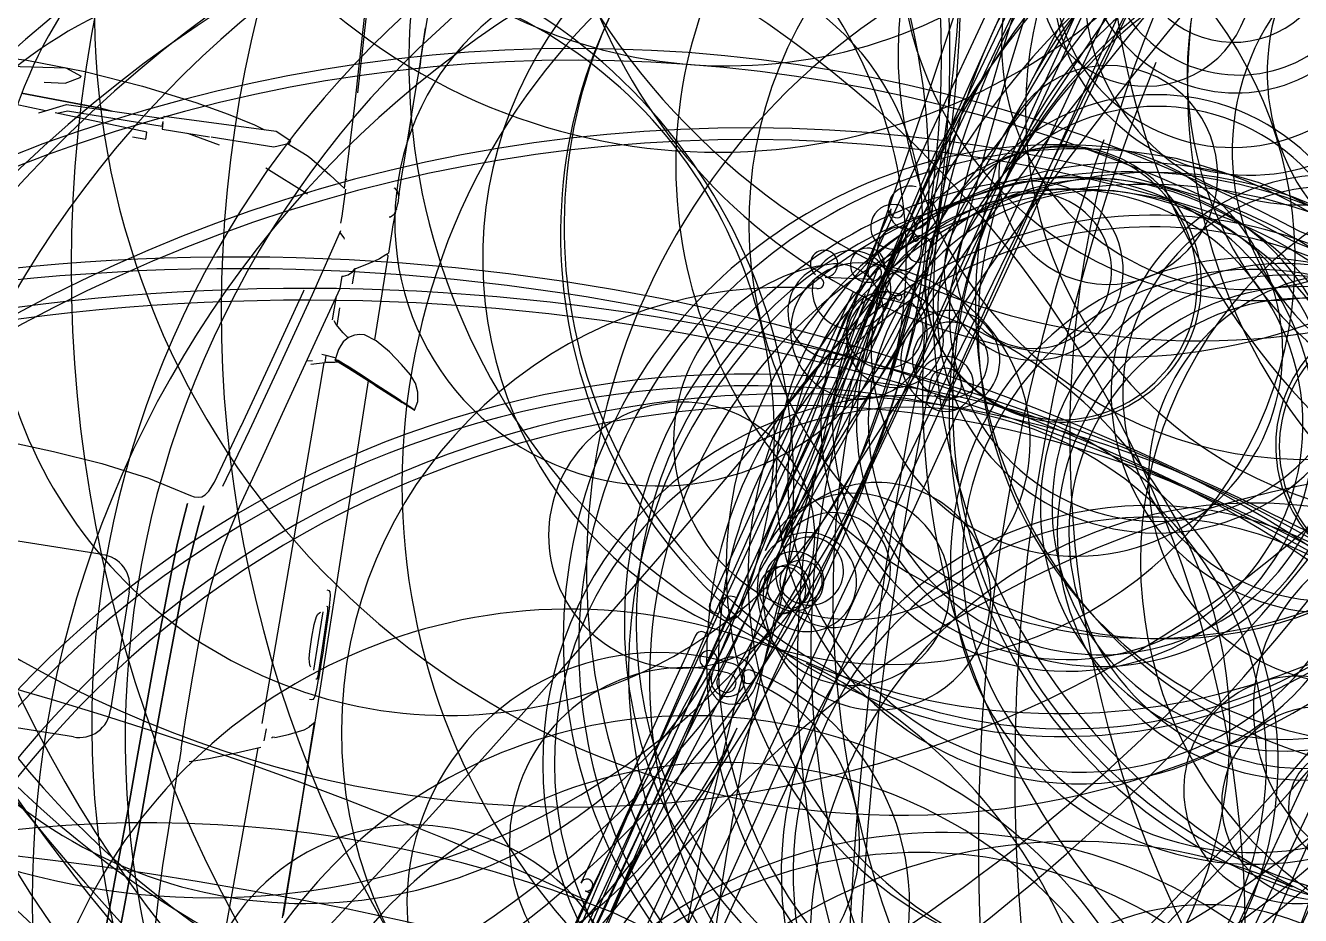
# Model space of a CAD drawing. Extents: x -640655 to -640254, y -1045449 to -1045159.
# Drawn here: x -640482.167 to -640479.336, y -1045400.746 to -1045398.769 of the extents above; entities that cross this region are included whole.
import ezdxf

# ---------------------------------------------------------------- set-up
doc = ezdxf.new("R2010")
doc.units = 0
doc.header["$MEASUREMENT"] = 0
doc.layers.get('0').update_dxf_attribs({"linetype": 'CONTINUOUS'})
doc.layers.add('T_stafaz', color=7, linetype='CONTINUOUS')

# ---------------------------------------------------------------- blocks, each defined once
blk = doc.blocks.new('berlingo')
for p, q in [((2238.8, 594), (2238.5, 555.1)), ((1587.2, 521.2), (3632.4, 515.8)), ((1587.2, -521.2), (3632.4, -515.8)), ((2238.8, -594), (2238.5, -555.1)), ((688.6, -673.8), (778.3, -678)), ((778.3, -678), (882.4, -682.7)), ((2918.3, -672.2), (2433.4, -673.8)), ((1412.1, -720.4), (1510.1, -703.6)), ((1510.1, -703.6), (1578.6, -691.3)), ((2020.1, -754.5), (1414.8, -755.1)), ((2756.6, -756.9), (2921.3, -757.4)), ((1432.9, -780.3), (1413.7, -777.6)), ((1413.9, -767), (2034.9, -766.6)), ((1435, -796.9), (1432.9, -780.3)), ((2049.3, -781.5), (1432.9, -780.3)), ((2325.2, -776.7), (2246.6, -775.6)), ((2346.5, -774.3), (2921.2, -773.2)), ((2921.2, -773.2), (3132.9, -773.5)), ((1402, -815.2), (1443.2, -914.9)), ((1440.3, -818.5), (2246.1, -818.1)), ((2221.3, -831.9), (2221.3, -818.1)), ((2246.1, -818.1), (2923.2, -815.6)), ((2271, -818), (2271, -829.5)), ((2903.3, -828.4), (2903.2, -815.6)), ((2923.2, -815.6), (3172.2, -817.2)), ((1243.8, -846), (1376.5, -844.4)), ((1447.5, -844.9), (1769, -846.4)), ((1769, -846.4), (2209.7, -844)), ((2285.8, -843.7), (2584.5, -843.8)), ((2584.5, -843.8), (2891.8, -844.2))]:
    blk.add_line(p, q)
for centre, radius, start, end in [((1748.4, 708.6), 395.9, 149.3959, 161.625), ((2395.5, 572.4), 986.4, 159.2903, 166.844), ((791.7, -640.6), 1445.3, 90.6429, 101.4903), ((1015.6, -5383.7), 6192.9, 89.33204, 92.22182), ((1175.7, -1363.5), 2163.3, 90.0113, 95.0156), ((1296.5, -1476.7), 2295, 88.1756, 95.2181), ((2970.8, 198992.9), 198201.2, 269.480957, 269.53674), ((1602.3, -63805.3), 64605.2, 89.43053, 90.147803), ((1345.2, 804), 901.8, 355.4925, 0.8932), ((2681.2, -115777.4), 116574.9, 89.722453, 90.214672), ((11979.8, 787.8), 9058.6, 179.82409, 180.222), ((3028.5, -8780.9), 9599.2, 86.94978, 89.14194), ((1139.6, -55759.4), 56594.8, 87.61417, 87.86707), ((3466.3, -310.2), 1117.3, 76.0971, 86.2551), ((832.2, -1012.1), 1789.2, 94.077, 99.9533), ((1270.4, -5513), 6310.9, 92.57767, 95.14013), ((1369.2, -1215.7), 1997.1, 90.0203, 92.0247), ((-224.7, 766.6), 1593.2, 359.3083, 0.9119), ((2037.8, 514), 252.6, 75.6054, 90.6542), ((2045.8, 567.7), 213.8, 76.6924, 89.0568), ((2918.2, -12889.5), 13664.7, 87.64612, 89.09985), ((3447.9, -239), 1026.4, 77.0085, 87.3434), ((543.4, -155.9), 903.6, 98.3186, 113.0553), ((2044.9, 3907.4), 3272.2, 255.3964, 261.1778), ((2025.9, 627.1), 127.6, 66.7255, 92.6198), ((2861.5, 669.3), 557.9, 171.9965, 176.7871), ((2490, -14813.5), 15572.6, 89.01925, 90.50057), ((3287.1, 22289.7), 21535.4, 269.02659, 269.9787), ((3053, -8945), 9702, 87.01331, 88.66445), ((3398.4, -1684.4), 2449.4, 85.3782, 88.1028), ((1235.9, 433.5), 302.8, 106.1927, 128.4873), ((3444.7, 616.7), 1206.1, 174.4579, 181.0787), ((417.2, 223.4), 481.4, 95.5652, 114.6912), ((917, -366.3), 1049.6, 87.1901, 91.8937), ((1208.3, 212.1), 486.7, 72.7684, 88.3164), ((1235, 428.2), 306.4, 127.7378, 148.4462), ((1208.3, 212.1), 460.7, 72.7684, 88.3164), ((-266.3, -7162.8), 7979.2, 76.86454, 78.33351), ((-266.3, -7162.8), 8005.2, 76.86454, 78.33351), ((1864.4, 3004.9), 2332.3, 266.6722, 269.2103), ((1897.1, 3089.4), 2441.6, 266.9933, 270.6348), ((2006.2, 4102.8), 3434.4, 267.0957, 271.3537), ((2405.5, 1913), 1239.6, 266.8176, 271.2876), ((1514.1, 288.8), 548.1, 141.1032, 153.3248), ((2166.9, 183025.1), 182377.4, 269.92373, 270.021762), ((4178.6, -1110153.5), 1110803, 90.0650267, 90.1001923), ((-654.9, 198), 4505.8, 359.9999, 5.5819), ((582.7, 281.8), 543, 142.7476, 159.531), ((1514.1, 288.8), 522.1, 141.1032, 153.3248), ((1572.4, -190843.7), 191438.9, 89.597427, 89.990976), ((855.4, 318.5), 3039.4, 0.7676, 5.5779), ((1356.5, 339), 456.8, 146.8764, 162.9426), ((2957.4, -72957.7), 73548.2, 89.568676, 90.03106), ((2343.4, 291.5), 816.3, 161.4979, 169.9282), ((2343.4, 291.5), 790.3, 161.4979, 169.9282), ((1684, -78771.6), 79328.6, 89.599454, 90.061356), ((3524.3, 302129.5), 301577.1, 269.755734, 270.021236), ((1616.4, 213.4), 673.7, 151.5053, 161.9941), ((1616.4, 213.4), 647.7, 151.5053, 161.9941), ((-48699.4, 212.4), 52432, 359.76785, 0.33917), ((157006.3, 1352.4), 153260.4, 180.309512, 180.505595), ((-1428.5, 273.1), 5226.7, 0.9794, 2.7817), ((510.8, -1964.2), 2461.3, 87.6436, 94.1671), ((536.8, -4065.6), 4561.2, 85.3517, 89.0554), ((-22074.6, 330.7), 25707, 359.93292, 0.37957), ((-18060.8, -172.9), 21888.3, 0.45265, 1.74326), ((194.2, -775.3), 1252.7, 95.5071, 97.6529), ((1957.7, 105.4), 1101.1, 160.5006, 168.8984), ((922.2, 394.6), 2747.5, 358.3895, 1.532), ((2885.2, 118.7), 2881.8, 173.4242, 178.8356), ((360.3, -351.3), 798.8, 89.7328, 104.3919), ((532.8, -3693.7), 4144.6, 87.6658, 92.3342), ((3728, 52.4), 2221.4, 170.1045, 176.4565), ((3728, 52.4), 2195.4, 170.1045, 176.4565), ((3078.6, 160.1), 3010.4, 175.2562, 179.3068), ((1631.2, 225.5), 1486.4, 172.4236, 177.4749), ((1480.1, 224.7), 541.5, 158.6675, 170.7838), ((1480.1, 224.7), 515.5, 158.6675, 170.7838), ((1017, 280), 923.8, 173.0767, 178.3371), ((2453.2, 198), 2347.9, 175.244, 180.9331), ((-2596.9, 86), 6400.3, 359.23037, 2.47556), ((-33661.8, -575.2), 37567.9, 0.87733, 1.42535), ((1955.2, 60.8), 1108.1, 166.6109, 176.4596), ((-22176, -277.3), 25995.4, 0.61122, 1.30348), ((7023.8, 54.8), 6934.8, 177.91704, 179.79024), ((4344.2, 6.1), 4207.7, 176.1173, 180.0831), ((1911.9, 100.5), 989, 167.6851, 172.8909), ((1911.9, 100.5), 963, 167.6851, 172.8909), ((4300.9, -211), 3398.2, 172.6656, 176.4408), ((4300.9, -211), 3372.2, 172.6656, 176.4408), ((2132.8, 40.9), 2133.1, 176.3335, 181.0981), ((4681.2, 41), 4615.5, 178.0692, 180.509), ((6375.1, -83.6), 4871.9, 176.7856, 179.0114), ((6375.1, -83.6), 4845.9, 176.7856, 179.0114), ((1743.7, 26.7), 900.4, 173.4565, 181.6971), ((1114.8, 474.8), 1116.5, 202.571, 204.9586), ((1133.5, 474.8), 1116.5, 202.571, 204.9586), ((2132.8, -40.9), 2133.1, 178.9019, 183.6665), ((4681.2, -41), 4615.5, 179.491, 181.9308), ((1743.7, -26.7), 900.4, 178.3029, 186.5435), ((4300.9, 211), 3372.2, 183.5592, 187.3344), ((6375.1, 83.6), 4845.9, 180.9886, 183.2144), ((157006.3, -1352.4), 153260.4, 179.494405, 179.690488), ((-2596.9, -86), 6400.3, 357.52444, 0.76963), ((-18060.8, 172.9), 21888.3, 358.25674, 359.54735), ((1114.8, -474.8), 1116.5, 155.0414, 157.429), ((-1031, 421.8), 1222.4, 336.3951, 339.0714), ((1133.5, -474.8), 1116.5, 155.0414, 157.429), ((-1012.4, 421.8), 1222.4, 336.3951, 339.0714), ((4344.2, -6.1), 4207.7, 179.9169, 183.8827), ((4300.9, 211), 3398.2, 183.5592, 187.3344), ((6375.1, 83.6), 4871.9, 180.9886, 183.2144), ((-48699.4, -212.4), 52432, 359.66083, 0.23215), ((-22176, 277.3), 25995.4, 358.69652, 359.38878), ((-33661.8, 575.2), 37567.9, 358.57465, 359.12267), ((7023.8, -54.8), 6934.8, 180.20976, 182.08296), ((1955.2, -60.8), 1108.1, 183.5404, 193.3891), ((2453.2, -198), 2347.9, 179.0669, 184.756), ((2885.2, -118.7), 2881.8, 181.1644, 186.5758), ((3078.6, -160.1), 3010.4, 180.6932, 184.7438), ((3728, -52.4), 2221.4, 183.5435, 189.8955), ((3728, -52.4), 2195.4, 183.5435, 189.8955), ((-654.9, -198), 4505.8, 354.4181, 0.0001), ((1911.9, -100.5), 989, 187.1091, 192.3149), ((1911.9, -100.5), 963, 187.1091, 192.3149), ((1017, -280), 923.8, 181.6629, 186.9233), ((1631.2, -225.5), 1486.4, 182.5251, 187.5764), ((1480.1, -224.7), 541.5, 189.2162, 201.3325), ((1480.1, -224.7), 515.5, 189.2162, 201.3325), ((-22074.6, -330.7), 25707, 359.62043, 0.06708), ((1957.7, -105.4), 1101.1, 191.1016, 199.4994), ((922.2, -394.6), 2747.5, 358.468, 1.6105), ((-1428.5, -273.1), 5226.7, 357.2183, 359.0206), ((855.4, -318.5), 3039.4, 354.4221, 359.2324), ((378, -394.4), 299.9, 182.7893, 195.0613), ((385.1, -403), 224.2, 184.9629, 199.2416), ((360.3, 351.3), 798.8, 255.6081, 270.2672), ((1616.4, -213.4), 673.7, 198.0059, 208.4947), ((1616.4, -213.4), 647.7, 198.0059, 208.4947), ((445.1, -336.7), 437.4, 194.8472, 223.54), ((532.8, 3693.7), 4144.6, 267.6658, 272.3342), ((2343.4, -291.5), 816.3, 190.0718, 198.5021), ((2343.4, -291.5), 790.3, 190.0718, 198.5021), ((194.2, 775.3), 1252.7, 262.3471, 264.4929), ((439.8, -381), 399, 192.7734, 206.3036), ((582.7, -281.8), 543, 200.469, 217.2524), ((81.8, -1803.4), 1329.7, 86.0474, 87.8247), ((536.8, 4065.6), 4561.2, 270.9446, 274.6483), ((1356.5, -339), 456.8, 197.0574, 213.1236), ((510.8, 1964.2), 2461.3, 265.8329, 272.3564), ((1514.1, -288.8), 548.1, 206.6752, 218.8968), ((1514.1, -288.8), 522.1, 206.6752, 218.8968), ((381.4, -399.3), 338.6, 207.8964, 233.1073), ((1493, -585.8), 83.9, 355.1531, 23.3438), ((1493, -585.8), 109.9, 355.1531, 23.3438), ((1684, 78771.6), 79328.6, 269.938644, 270.400546), ((3524.3, -302129.5), 301577.1, 89.978764, 90.244266), ((1235, -428.2), 306.4, 211.5538, 232.2622), ((1545.9, -572.2), 35.1, 276.6328, 338.0101), ((1572.4, 190843.7), 191438.9, 270.009024, 270.402573), ((3444.7, -616.7), 1206.1, 178.9213, 185.5421), ((2957.4, 72957.7), 73548.2, 269.96894, 270.431324), ((1235.6, -500.4), 172.7, 221.8365, 266.2616), ((-266.3, 7162.8), 7979.2, 281.66649, 283.13546), ((1545.9, -572.2), 61.1, 276.6328, 338.0101), ((3368, -1036.2), 481.8, 42.5913, 65.0511), ((1235.6, -500.4), 198.7, 221.8365, 266.2616), ((-266.3, 7162.8), 8005.2, 281.66649, 283.13546), ((1897.1, -3089.4), 2441.6, 89.3652, 93.0067), ((2166.9, -183025.1), 182377.4, 89.978238, 90.07627), ((4178.6, 1110153.5), 1110803, 269.8998077, 269.9349733), ((5700.4, -609.9), 2782.7, 180.7996, 182.9402), ((543.4, 155.9), 903.6, 246.9447, 261.6814), ((417.2, -223.4), 481.4, 245.3088, 264.4348), ((973.4, -439), 243.1, 268.8331, 287.7298), ((1235.9, -433.5), 302.8, 231.5127, 253.8073), ((2044.9, -3907.4), 3272.2, 98.8222, 104.6036), ((1208.3, -212.1), 460.7, 271.6836, 287.2316), ((1208.3, -212.1), 486.7, 271.6836, 287.2316), ((1815.4, -2246.3), 1595.9, 91.6676, 99.8287), ((1753.1, -1692.2), 1016, 91.3621, 99.8903), ((1864.4, -3004.9), 2332.3, 90.7897, 93.3278), ((2006.2, -4102.8), 3434.4, 88.6463, 92.9043), ((2096, -964.6), 295.4, 82.4002, 91.6707), ((2078.6, -680.8), 47.3, 324.4703, 12.4846), ((2131, -705.2), 33.7, 6.8867, 83.1427), ((2100.7, -701.1), 48.4, 333.5885, 35.8999), ((2342.6, -727.5), 52.5, 96.478, 131.0277), ((2713.7, -673.2), 388.6, 180.7153, 190.167), ((2405.5, -1913), 1239.6, 88.7124, 93.1824), ((112.7, -1766), 1094.3, 70.5703, 76.3708), ((917, 366.3), 1049.6, 268.1063, 272.8099), ((2113.1, -710.5), 52.2, 313.8945, 10.358), ((2319.4, -698.1), 15.2, 137.8351, 189.2486), ((2861.5, -669.3), 557.9, 183.2129, 188.0035), ((-4782.6, -25347.6), 25328.3, 76.29121, 76.45033), ((1485.6, -1301.8), 586, 97.2062, 108.3026), ((1493.7, -745.6), 85.4, 162.8087, 184.8167), ((2049.9, -673.4), 75.6, 290.449, 332.5709), ((2084.4, -694.9), 65.9, 284.2323, 335.026), ((1345.2, -804), 901.8, 359.1068, 4.5075), ((545.9, -544.4), 235.1, 235.4678, 259.6914), ((832.2, 1012.1), 1789.2, 260.0467, 265.923), ((1271.3, -823.3), 97.2, 121.9759, 149.9582), ((1280.4, -767.6), 5.35, 133.0673, 244.7856), ((1316.5, -791.5), 48.5, 107.8765, 144.9799), ((-224.7, -766.6), 1593.2, 359.0881, 0.6917), ((1388.9, -763.7), 26.2, 71.7093, 141.3096), ((1502.3, -716.6), 107.5, 191.8973, 214.5222), ((1413.8, -748.2), 6.91, 221.3466, 278.223), ((2025.9, -627.1), 127.6, 267.3802, 293.2745), ((2037.8, -514), 252.6, 269.3458, 284.3946), ((2074.2, -667.9), 109.9, 280.9036, 313.0904), ((2345, -737.1), 37.3, 195.3913, 272.3342), ((2352.2, -737.2), 21.4, 192.3897, 274.8534), ((2490, 14813.5), 15572.6, 269.49943, 270.98075), ((11979.8, -787.8), 9058.6, 179.778, 180.17591), ((3287.1, -22289.7), 21535.4, 90.0213, 90.97341), ((2918.2, 12889.5), 13664.7, 270.90015, 272.35388), ((3053, 8945), 9702, 271.33555, 272.98669), ((3398.4, 1684.4), 2449.4, 271.8972, 274.6218), ((3447.9, 239), 1026.4, 272.6566, 282.9915), ((791.7, 640.6), 1445.3, 258.5097, 269.3571), ((1270.4, 5513), 6310.9, 264.85987, 267.42233), ((1175.7, 1363.5), 2163.3, 264.9844, 269.9887), ((1223.8, -807.4), 49.1, 138.2438, 189.0639), ((1297.9, -750.7), 29.4, 227.7338, 271.3616), ((1369.2, 1215.7), 1997.1, 267.9753, 269.9797), ((1519.8, -796.9), 151.5, 178.117, 193.9504), ((2045.8, -567.7), 213.8, 270.9432, 283.3076), ((2196.6, -798.5), 25.2, 122.9387, 177.4365), ((2243.2, -1815.8), 1040.2, 89.8153, 93.3266), ((2321.5, -795.5), 19.2, 355.6622, 79.0108), ((1139.6, 55759.4), 56594.8, 272.13293, 272.38583), ((3466.3, 310.2), 1117.3, 273.7449, 283.9029), ((1015.6, 5383.7), 6192.9, 267.77818, 270.66796), ((1296.5, 1476.7), 2295, 264.7819, 271.8244), ((2970.8, -198992.9), 198201.2, 90.46326, 90.519043), ((1277.6, -825), 49.6, 171.1388, 196.6398), ((1378.8, -840.6), 38, 66.2061, 105.9033), ((1387.3, -819.4), 15.3, 16.0077, 63.3139), ((2395.5, -572.4), 986.4, 193.156, 200.7097), ((1602.3, 63805.3), 64605.2, 269.852197, 270.56947), ((2681.2, 115777.4), 116574.9, 269.785328, 270.277547), ((3028.5, 8780.9), 9599.2, 270.85806, 273.05022), ((1242.6, -831.3), 14.8, 212.2057, 274.5984), ((1748.4, -708.6), 395.9, 198.375, 210.6041), ((2208.8, -831.5), 12.6, 274.2024, 358.2831), ((2285.6, -829.1), 14.6, 181.8118, 270.788), ((2890, -830.9), 13.5, 277.5174, 10.5972), ((1501.9, -861.9), 105.9, 207.1229, 223.9567), ((1443.4, -850), 87.2, 258.2661, 285.2037), ((1416.6, -929.6), 30.4, 345.6422, 28.9302), ((1460.8, -923.3), 12.2, 296.624, 9.8486)]:
    blk.add_arc(centre, radius, start, end)
blk = doc.blocks.new('A$C3F1540E4')
at = {"linetype": 'Continuous'}
for p, q in [((1.5681, 0.7958), (1.5479, 0.7724)), ((1.5839, 0.8088), (1.5681, 0.7958)), ((1.5843, 0.809), (1.5839, 0.8088)), ((1.6033, 0.8178), (1.5843, 0.809)), ((1.6238, 0.8209), (1.6033, 0.8178)), ((1.6442, 0.8165), (1.6238, 0.8209)), ((1.6441, 0.8167), (1.6303, 0.8195)), ((1.6308, 0.7904), (1.6345, 0.7976)), ((1.644, 0.8159), (1.6311, 0.7867)), ((1.6345, 0.7976), (1.6377, 0.8043)), ((1.6421, 0.813), (1.6377, 0.8043)), ((1.6377, 0.8043), (1.6403, 0.8098)), ((1.6377, 0.8043), (1.6377, 0.8043)), ((1.6403, 0.8098), (1.6421, 0.813)), ((1.6421, 0.813), (1.6433, 0.8147)), ((1.6433, 0.8147), (1.644, 0.8159)), ((1.644, 0.8159), (1.6442, 0.8165)), ((1.6442, 0.8165), (1.6441, 0.8167)), ((1.5479, 0.7724), (1.5246, 0.7413)), ((1.6203, 0.7667), (1.6013, 0.7236)), ((1.6025, 0.7209), (1.6311, 0.7867)), ((1.6123, 0.7489), (1.6223, 0.7716)), ((1.6275, 0.7828), (1.6203, 0.7667)), ((1.6223, 0.7716), (1.6243, 0.776)), ((1.6243, 0.776), (1.6266, 0.781)), ((1.6266, 0.781), (1.6289, 0.786)), ((1.6289, 0.786), (1.6308, 0.7904)), ((1.6308, 0.7904), (1.6308, 0.7904)), ((1.5246, 0.7413), (1.505, 0.7086)), ((1.5998, 0.7205), (1.6123, 0.7489)), ((0.8253, 0.7087), (0.7792, 0.7086)), ((0.8767, 0.7084), (0.8013, 0.7077)), ((0.8928, 0.7085), (0.8253, 0.7087)), ((0.8767, 0.7084), (0.8928, 0.7085)), ((0.9448, 0.7083), (0.8928, 0.7085)), ((0.9958, 0.708), (0.9448, 0.7083)), ((0.9987, 0.7078), (0.9486, 0.7081)), ((1.0425, 0.7078), (0.9958, 0.708)), ((0.9987, 0.7078), (1.0425, 0.7076)), ((1.0643, 0.7077), (1.0425, 0.7078)), ((1.0902, 0.7076), (1.0427, 0.7077)), ((1.1827, 0.7075), (1.196, 0.7085)), ((1.2094, 0.7076), (1.196, 0.7085)), ((1.505, 0.7086), (1.4959, 0.6805)), ((1.6025, 0.7209), (1.5757, 0.6572)), ((1.6013, 0.7236), (1.5824, 0.6809)), ((1.5874, 0.6924), (1.5998, 0.7205)), ((1.0425, 0.7076), (1.0424, 0.7076)), ((1.1345, 0.7075), (1.0902, 0.7076)), ((1.1738, 0.7075), (1.1345, 0.7075)), ((1.1631, 0.6942), (1.1639, 0.6967)), ((1.1639, 0.6967), (1.1709, 0.7036)), ((1.1709, 0.7036), (1.1806, 0.707)), ((1.1738, 0.7075), (1.1812, 0.7072)), ((1.1806, 0.707), (1.1827, 0.7075)), ((1.2094, 0.7076), (1.2115, 0.707)), ((1.2212, 0.7036), (1.2115, 0.707)), ((1.215, 0.7058), (1.2494, 0.7046)), ((1.2281, 0.6967), (1.2212, 0.7036)), ((1.2289, 0.6939), (1.2281, 0.6967)), ((1.2494, 0.7046), (1.2556, 0.7045)), ((1.2556, 0.7045), (1.3088, 0.705)), ((1.3124, 0.6993), (1.3088, 0.705)), ((1.3117, 0.7003), (1.3117, 0.702)), ((1.3117, 0.702), (1.3118, 0.702)), ((1.3118, 0.702), (1.3119, 0.7021)), ((1.3139, 0.7042), (1.3119, 0.7021)), ((1.3235, 0.6873), (1.3124, 0.6993)), ((1.3139, 0.7042), (1.3153, 0.7042)), ((1.3153, 0.7042), (1.5037, 0.7047)), ((1.324, 0.6867), (1.3235, 0.6873)), ((1.3249, 0.6854), (1.324, 0.6867)), ((1.3322, 0.6744), (1.3249, 0.6854)), ((1.4959, 0.6805), (1.4967, 0.6706)), ((1.5824, 0.6809), (1.5724, 0.6584)), ((1.5779, 0.6708), (1.5874, 0.6924)), ((1.5958, 0.705), (2.0662, 0.7059)), ((2.0662, 0.7059), (2.3628, 0.7063)), ((2.0687, 0.6868), (2.0695, 0.6919)), ((2.0718, 0.6945), (2.0695, 0.6919)), ((2.0789, 0.6964), (2.0718, 0.6945)), ((2.0888, 0.6974), (2.0789, 0.6964)), ((2.1032, 0.6982), (2.0888, 0.6974)), ((2.1032, 0.6982), (2.1193, 0.6985)), ((2.1056, 0.6947), (2.1052, 0.6927)), ((2.1056, 0.6947), (2.1068, 0.6953)), ((2.1079, 0.6956), (2.1068, 0.6953)), ((2.1112, 0.6961), (2.1079, 0.6956)), ((2.116, 0.6963), (2.1112, 0.6961)), ((2.1877, 0.6971), (2.116, 0.6963)), ((2.1183, 0.6853), (2.1879, 0.6851)), ((2.1193, 0.6985), (2.1491, 0.6991)), ((2.1216, 0.679), (2.1194, 0.6816)), ((2.1491, 0.6991), (2.1795, 0.6993)), ((2.1795, 0.6993), (2.2087, 0.6996)), ((2.2555, 0.6976), (2.1877, 0.6971)), ((2.1879, 0.6851), (2.249, 0.6854)), ((2.2087, 0.6996), (2.2245, 0.6996)), ((2.2245, 0.6996), (2.2399, 0.6996)), ((2.2399, 0.6996), (2.2684, 0.6994)), ((2.2605, 0.6974), (2.2555, 0.6976)), ((2.2645, 0.697), (2.2605, 0.6974)), ((2.2667, 0.6963), (2.2645, 0.697)), ((2.2651, 0.6969), (2.2659, 0.6968)), ((2.2659, 0.6968), (2.2679, 0.696)), ((2.2679, 0.696), (2.2667, 0.6963)), ((2.2679, 0.696), (2.2682, 0.6938)), ((2.2894, 0.699), (2.2684, 0.6994)), ((2.2989, 0.6985), (2.2894, 0.699)), ((2.3071, 0.6976), (2.2989, 0.6985)), ((2.3108, 0.6966), (2.3071, 0.6976)), ((2.3128, 0.6952), (2.3108, 0.6966)), ((2.314, 0.6918), (2.3128, 0.6952)), ((2.3145, 0.6867), (2.314, 0.6918)), ((2.3728, 0.6978), (2.3628, 0.7063)), ((2.3631, 0.7061), (2.5309, 0.7053)), ((2.3634, 0.7058), (2.3636, 0.706)), ((2.3636, 0.706), (2.3637, 0.706)), ((2.5324, 0.7052), (2.3637, 0.706)), ((2.3749, 0.696), (2.3728, 0.6978)), ((2.3822, 0.6872), (2.3749, 0.696)), ((2.3826, 0.6867), (2.3822, 0.6872)), ((2.3833, 0.6854), (2.3826, 0.6867)), ((2.389, 0.6735), (2.3833, 0.6854)), ((2.5309, 0.7053), (2.7984, 0.7039)), ((2.8033, 0.7036), (2.5324, 0.7052)), ((1.3423, 0.6576), (1.3322, 0.6744)), ((1.3532, 0.6385), (1.3423, 0.6576)), ((1.4967, 0.6706), (1.5004, 0.6586)), ((1.5004, 0.6586), (1.5076, 0.6465)), ((1.5757, 0.6572), (1.5635, 0.6282)), ((1.5724, 0.6584), (1.5668, 0.645)), ((1.5668, 0.645), (1.5697, 0.6522)), ((1.5697, 0.6522), (1.5729, 0.6595)), ((1.5697, 0.6522), (1.5724, 0.6584)), ((1.5724, 0.6584), (1.5729, 0.6595)), ((1.5729, 0.6595), (1.5734, 0.6606)), ((1.5734, 0.6606), (1.5739, 0.6619)), ((1.5739, 0.6619), (1.5745, 0.663)), ((1.5745, 0.663), (1.5754, 0.6652)), ((1.5754, 0.6652), (1.5764, 0.6673)), ((1.5764, 0.6673), (1.5772, 0.6692)), ((1.5772, 0.6692), (1.5779, 0.6708)), ((2.125, 0.6758), (2.1216, 0.679)), ((2.1308, 0.6732), (2.125, 0.6758)), ((2.1486, 0.6711), (2.1308, 0.6732)), ((2.1776, 0.67), (2.1486, 0.6711)), ((2.2087, 0.6705), (2.1776, 0.67)), ((2.2252, 0.6718), (2.2087, 0.6705)), ((2.2323, 0.6735), (2.2252, 0.6718)), ((2.2397, 0.6755), (2.2323, 0.6735)), ((2.244, 0.6788), (2.2397, 0.6755)), ((2.3988, 0.653), (2.389, 0.6735)), ((2.4104, 0.6241), (2.3988, 0.653)), ((1.3538, 0.6374), (1.3532, 0.6385)), ((1.3883, 0.6369), (1.3538, 0.6374)), ((1.3546, 0.6368), (1.3538, 0.6374)), ((1.3619, 0.6326), (1.3546, 0.6368)), ((1.3701, 0.6238), (1.3619, 0.6326)), ((1.3744, 0.6143), (1.3701, 0.6238)), ((1.4992, 0.6333), (1.4832, 0.6149)), ((1.5081, 0.6461), (1.4992, 0.6333)), ((1.5076, 0.6465), (1.5191, 0.6364)), ((1.5191, 0.6364), (1.5274, 0.6323)), ((1.5274, 0.6323), (1.5372, 0.6291)), ((1.5372, 0.6291), (1.5484, 0.6268)), ((1.5484, 0.6268), (1.561, 0.6251)), ((1.5559, 0.6205), (1.5566, 0.6257)), ((1.5615, 0.6317), (1.5605, 0.6272)), ((1.5605, 0.6272), (1.5608, 0.6294)), ((1.5606, 0.6256), (1.5605, 0.6272)), ((1.5605, 0.6272), (1.561, 0.6251)), ((1.561, 0.6251), (1.5606, 0.6256)), ((1.5608, 0.6294), (1.5615, 0.6317)), ((1.561, 0.6251), (1.5623, 0.626)), ((1.5616, 0.6254), (1.561, 0.6251)), ((1.5668, 0.645), (1.5615, 0.6317)), ((1.5615, 0.6317), (1.5639, 0.6378)), ((1.5623, 0.626), (1.5616, 0.6254)), ((1.5623, 0.626), (1.5635, 0.6282)), ((1.5629, 0.627), (1.5623, 0.626)), ((1.5635, 0.6282), (1.5629, 0.627)), ((1.5639, 0.6378), (1.5668, 0.645)), ((1.5663, 0.6249), (1.5648, 0.6312)), ((1.5683, 0.6124), (1.5663, 0.6249)), ((2.4104, 0.6241), (2.4104, 0.6177)), ((1.2902, 0.6021), (1.2796, 0.5913)), ((1.2928, 0.6033), (1.2902, 0.6021)), ((1.3751, 0.6105), (1.3744, 0.6143)), ((1.4031, 0.6116), (1.3749, 0.6116)), ((1.5399, 0.5724), (1.4031, 0.6116)), ((1.4743, 0.6054), (1.4217, 0.6063)), ((1.4854, 0.6174), (1.4453, 0.6174)), ((1.4832, 0.6149), (1.4762, 0.6091)), ((1.5536, 0.5936), (1.5542, 0.6034)), ((1.5542, 0.6034), (1.5559, 0.6205)), ((1.5703, 0.6038), (1.5543, 0.6041)), ((1.5691, 0.6051), (1.5683, 0.6124)), ((1.5692, 0.6038), (1.5691, 0.6051)), ((1.5788, 0.5729), (1.5703, 0.6038)), ((1.6027, 0.6016), (1.5708, 0.602)), ((2.254, 0.5934), (1.6027, 0.6016)), ((2.4217, 0.6019), (2.3946, 0.6024)), ((2.4122, 0.6183), (2.4104, 0.6183)), ((2.4129, 0.6183), (2.4122, 0.6183)), ((2.4578, 0.5447), (2.4363, 0.5966)), ((1.0024, 0.5799), (0.7935, 0.5702)), ((0.7955, 0.5732), (0.9674, 0.5814)), ((1.182, 0.5857), (1.0024, 0.5799)), ((1.1574, 0.5491), (1.182, 0.5857)), ((1.1623, 0.5881), (1.1604, 0.585)), ((1.1832, 0.5888), (1.2435, 0.5895)), ((1.2435, 0.5895), (1.259, 0.5896)), ((1.276, 0.5922), (1.4264, 0.5522)), ((1.6779, 0.5336), (1.5399, 0.5724)), ((1.5712, 0.5757), (1.5713, 0.5754)), ((1.5713, 0.5754), (1.5739, 0.5629)), ((2.3843, 0.5916), (2.254, 0.5934)), ((2.4725, 0.5902), (2.4387, 0.5908)), ((3.0266, 0.5792), (2.4725, 0.5902)), ((1.136, 0.5157), (1.1574, 0.5491)), ((1.4264, 0.5522), (1.5969, 0.5045)), ((2.4794, 0.4865), (2.4578, 0.5447)), ((1.126, 0.499), (1.136, 0.5157)), ((1.422, 0.5317), (1.4185, 0.5326)), ((1.5923, 0.4841), (1.422, 0.5317)), ((1.8056, 0.4979), (1.6779, 0.5336)), ((1.1029, 0.4455), (1.1227, 0.4926)), ((1.1227, 0.4926), (1.1241, 0.496)), ((1.1241, 0.496), (1.126, 0.499)), ((1.1638, 0.4065), (1.2062, 0.5066)), ((1.5923, 0.4841), (1.587, 0.4856)), ((1.739, 0.4417), (1.5923, 0.4841)), ((1.5969, 0.5045), (1.7465, 0.4613)), ((1.9166, 0.4667), (1.8056, 0.4979)), ((2.4925, 0.4446), (2.4794, 0.4865)), ((1.7465, 0.4613), (1.8783, 0.4224)), ((1.9671, 0.4539), (1.9166, 0.4667)), ((2.0084, 0.4447), (1.9671, 0.4539)), ((1.0802, 0.4162), (1.0962, 0.4516)), ((1.1013, 0.4494), (1.0962, 0.4516)), ((1.115, 0.4166), (1.1013, 0.4494)), ((1.7419, 0.4409), (1.739, 0.4417)), ((1.8729, 0.4022), (1.7419, 0.4409)), ((2.0548, 0.4371), (2.0084, 0.4447)), ((2.0984, 0.4317), (2.0548, 0.4371)), ((2.1386, 0.4283), (2.0984, 0.4317)), ((2.2287, 0.4242), (2.1386, 0.4283)), ((2.8051, 0.4249), (2.7299, 0.4232)), ((2.8779, 0.4286), (2.8051, 0.4249)), ((1.0859, 0.1651), (1.0802, 0.4162)), ((1.1152, 0.276), (1.115, 0.4166)), ((1.1636, 0.4061), (1.1638, 0.4065)), ((1.8928, 0.3935), (1.8712, 0.403)), ((2.3175, 0.4225), (2.2287, 0.4242)), ((2.408, 0.4224), (2.3175, 0.4225)), ((2.4675, 0.4226), (2.408, 0.4224)), ((2.4675, 0.4226), (2.4969, 0.4228)), ((2.4675, 0.4226), (2.4675, 0.4226)), ((2.5009, 0.4228), (2.4969, 0.4228)), ((2.6513, 0.4228), (2.5009, 0.4228)), ((2.7299, 0.4232), (2.6513, 0.4228)), ((1.0734, 0.3667), (1.0808, 0.3905)), ((1.9022, 0.3871), (1.8928, 0.3935)), ((1.9082, 0.3801), (1.9022, 0.3871)), ((1.91, 0.3723), (1.9082, 0.3801)), ((1.9104, 0.3631), (1.91, 0.3723)), ((1.9711, 0.3825), (1.9268, 0.3875)), ((1.9268, 0.3875), (1.9711, 0.3825)), ((2.0236, 0.3773), (1.9711, 0.3825)), ((1.9711, 0.3825), (2.0236, 0.3773)), ((2.0761, 0.373), (2.0236, 0.3773)), ((2.0236, 0.3773), (2.0761, 0.373)), ((2.1225, 0.3704), (2.0761, 0.373)), ((2.0761, 0.373), (2.1225, 0.3704)), ((2.2193, 0.3672), (2.1225, 0.3704)), ((2.1225, 0.3704), (2.2193, 0.3672)), ((1.059, 0.3049), (1.0734, 0.3667)), ((1.8857, 0.2566), (1.9092, 0.3552)), ((1.9092, 0.3552), (1.9104, 0.3631)), ((1.9278, 0.3511), (1.9713, 0.3468)), ((1.9713, 0.3468), (1.9278, 0.3511)), ((1.9713, 0.3468), (2.0218, 0.3432)), ((2.0218, 0.3432), (1.9713, 0.3468)), ((2.0218, 0.3432), (2.0723, 0.3404)), ((2.0723, 0.3404), (2.0218, 0.3432)), ((2.0723, 0.3404), (2.118, 0.3386)), ((2.118, 0.3386), (2.0723, 0.3404)), ((2.3148, 0.3645), (2.2193, 0.3672)), ((2.2193, 0.3672), (2.3148, 0.3645)), ((2.4099, 0.3623), (2.3148, 0.3645)), ((2.3148, 0.3645), (2.4099, 0.3623)), ((2.506, 0.3607), (2.4099, 0.3623)), ((2.4099, 0.3623), (2.506, 0.3607)), ((2.6181, 0.3585), (2.506, 0.3607)), ((2.506, 0.3607), (2.6181, 0.3585)), ((2.7339, 0.3554), (2.6181, 0.3585)), ((2.6181, 0.3585), (2.7339, 0.3554)), ((2.8398, 0.3523), (2.7339, 0.3554)), ((2.7339, 0.3554), (2.8398, 0.3523)), ((2.9219, 0.35), (2.8398, 0.3523)), ((2.8398, 0.3523), (2.9219, 0.35)), ((2.118, 0.3386), (2.2157, 0.3355)), ((2.2157, 0.3355), (2.118, 0.3386)), ((2.2157, 0.3355), (2.3129, 0.3328)), ((2.3129, 0.3328), (2.2157, 0.3355)), ((2.3129, 0.3328), (2.41, 0.3307)), ((2.41, 0.3307), (2.3129, 0.3328)), ((2.41, 0.3307), (2.5069, 0.3292)), ((2.5069, 0.3291), (2.41, 0.3307)), ((2.5069, 0.3292), (2.6188, 0.327)), ((2.6188, 0.327), (2.5069, 0.3291)), ((2.5071, 0.3292), (2.5071, 0.3291)), ((2.6188, 0.327), (2.7343, 0.3239)), ((2.7343, 0.3239), (2.6188, 0.327)), ((2.7343, 0.3239), (2.8399, 0.3209)), ((2.8399, 0.3209), (2.7343, 0.3239)), ((2.8399, 0.3209), (2.9218, 0.3187)), ((2.9218, 0.3187), (2.8399, 0.3209)), ((1.0451, 0.23), (1.059, 0.3049)), ((1.1153, 0.2224), (1.1297, 0.2962)), ((1.1154, 0.1657), (1.1152, 0.2722)), ((1.8698, 0.1497), (1.8857, 0.2566)), ((1.0277, 0.1077), (1.0451, 0.23)), ((2.2742, 0.2538), (2.3446, 0.2538)), ((1.0859, 0.1651), (1.0879, 0.1649)), ((1.0941, -0.0527), (1.0915, 0.1652)), ((1.1059, 0.1645), (1.0978, 0.1654)), ((1.1009, 0.1651), (1.1154, 0.1657)), ((1.1046, 0.1646), (1.1047, 0.1653)), ((1.1087, 0.1642), (1.1059, 0.1645)), ((1.108, -0.0485), (1.1087, 0.1642)), ((1.8596, 0.0394), (1.8698, 0.1497)), ((1.1269, 0.133), (1.1164, -0.0748)), ((1.143, 0.1335), (1.1269, 0.133)), ((1.1421, 0.1028), (1.143, 0.1335)), ((1.0155, -0.0241), (1.0277, 0.1077)), ((1.0903, 0.0228), (1.0929, 0.0482)), ((1.0929, 0.0482), (1.0904, 0.023)), ((1.8543, -0.0651), (1.8596, 0.0394)), ((1.0904, 0.023), (1.0853, -0.1553)), ((1.0853, -0.1553), (1.0903, 0.0228)), ((1.0109, -0.1553), (1.0155, -0.0241)), ((1.014, -0.0672), (1.0267, -0.0305)), ((1.0303, -0.0322), (1.0267, -0.0305)), ((1.0481, -0.0633), (1.0303, -0.0322)), ((1.1222, -0.1108), (1.0941, -0.0527)), ((1.1166, -0.0704), (1.108, -0.0485)), ((1.0509, -0.3518), (1.014, -0.0677)), ((1.0532, -0.1092), (1.0481, -0.0633)), ((1.1153, -0.0965), (1.1117, -0.1679)), ((1.1222, -0.1108), (1.1226, -0.1108)), ((1.0155, -0.2865), (1.0109, -0.1553))]:
    blk.add_line(p, q, dxfattribs=at)
for points in [[(2.1413, 0.2538), (2.4071, 0.2538)], [(2.0693, 0.182), (2.0693, -0.492)], [(2.479, 0.182), (2.479, -0.492)]]:
    blk.add_lwpolyline(points)
for centre, start, end in [((2.1379, 0.1853), 87.1848, 182.6876), ((2.4105, 0.1853), 357.3124, 92.8152)]:
    blk.add_arc(centre, 0.0686, start, end)

msp = doc.modelspace()

# ---------------------------------------------------------------- block references
at = {"layer": 'T_stafaz', "rotation": 260.999936146136}
msp.add_blockref('A$C3F1540E4', (-640481.8526, -1045397.8722), dxfattribs=at)
at = {"layer": 'T_stafaz', "xscale": 0.0009999999025980145, "yscale": 0.001000000043408139, "zscale": 0.001, "rotation": 245.2691998631638}
msp.add_blockref('berlingo', (-640478.957, -1045398.401), dxfattribs=at)

doc.saveas('drawing.dxf')
